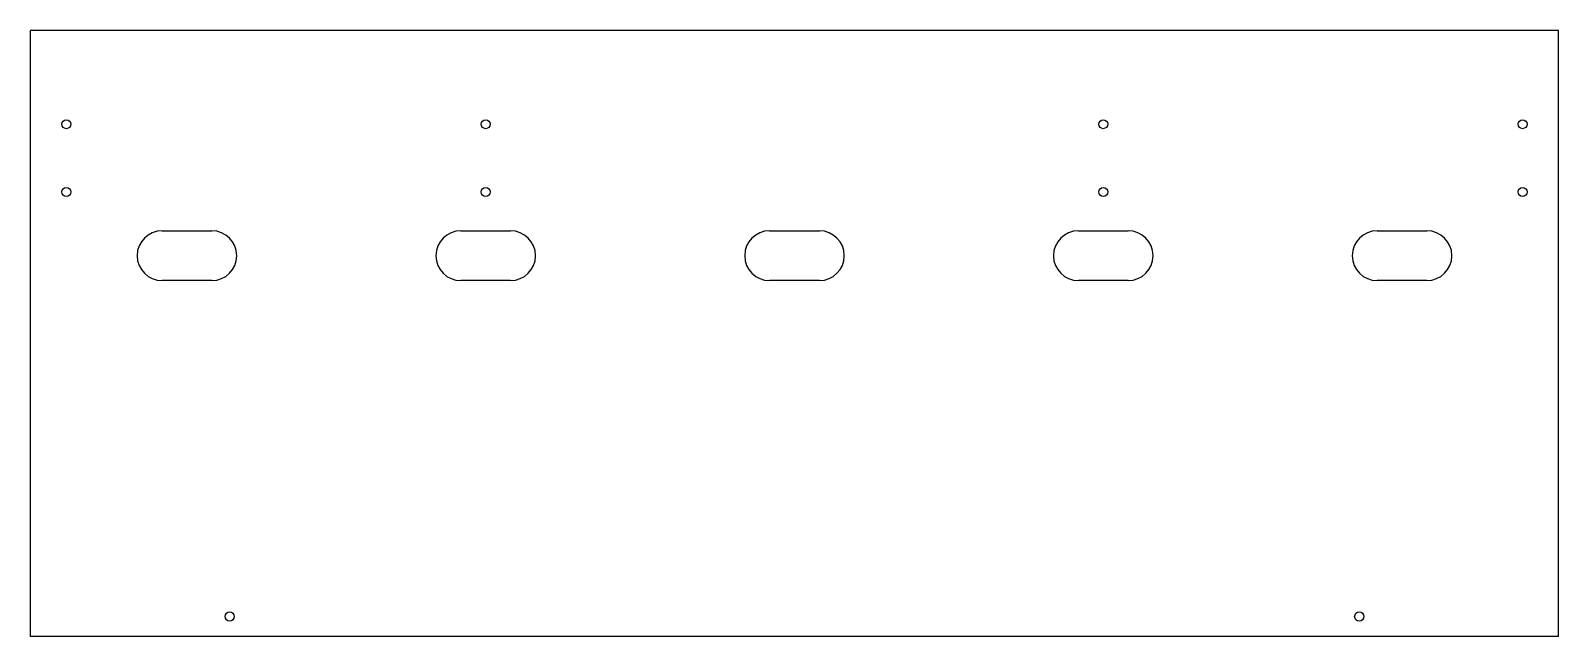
# Model space of a CAD drawing. Header units: millimetres. Extents: x -268 to 499, y -525 to -222.
import ezdxf

# ---------------------------------------------------------------- set-up
doc = ezdxf.new("R2010")
doc.units = ezdxf.units.MM

msp = doc.modelspace()

# ---------------------------------------------------------------- linework, layer by layer
at = {"color": 7, "linetype": 'Continuous', "lineweight": 25}
for p, q in [((498.98, -221.6), (-268.02, -221.6)), ((-268.02, -525.4), (-268.02, -221.6)), ((498.98, -525.4), (498.98, -221.6)), ((-202.02, -321.98), (-177.02, -321.98)), ((-52.02, -321.98), (-27.02, -321.98)), ((102.98, -321.98), (127.98, -321.98)), ((257.98, -321.98), (282.98, -321.98)), ((407.98, -321.98), (432.98, -321.98)), ((-177.02, -346.98), (-202.02, -346.98)), ((-27.02, -346.98), (-52.02, -346.98)), ((127.98, -346.98), (102.98, -346.98)), ((282.98, -346.98), (257.98, -346.98)), ((432.98, -346.98), (407.98, -346.98)), ((498.98, -525.4), (-268.02, -525.4))]:
    msp.add_line(p, q, dxfattribs=at)
for centre, radius in [((-250.02, -268.54), 2.25), ((-39.52, -268.54), 2.25), ((270.48, -268.54), 2.25), ((480.98, -268.54), 2.25), ((-250.02, -302.54), 2.25), ((-39.52, -302.54), 2.25), ((270.48, -302.54), 2.25), ((480.98, -302.54), 2.25), ((-168.02, -515.4), 2.3), ((398.98, -515.4), 2.3)]:
    msp.add_circle(centre, radius, dxfattribs=at)
for centre, start, end in [((-202.02, -334.48), 90, -90), ((-177.02, -334.48), -90, 90), ((-52.02, -334.48), 90, -90), ((-27.02, -334.48), -90, 90), ((102.98, -334.48), 90, -90), ((127.98, -334.48), -90, 90), ((257.98, -334.48), 90, -90), ((282.98, -334.48), -90, 90), ((407.98, -334.48), 90, -90), ((432.98, -334.48), -90, 90)]:
    msp.add_arc(centre, 12.5, start, end, dxfattribs=at)

doc.saveas('drawing.dxf')
